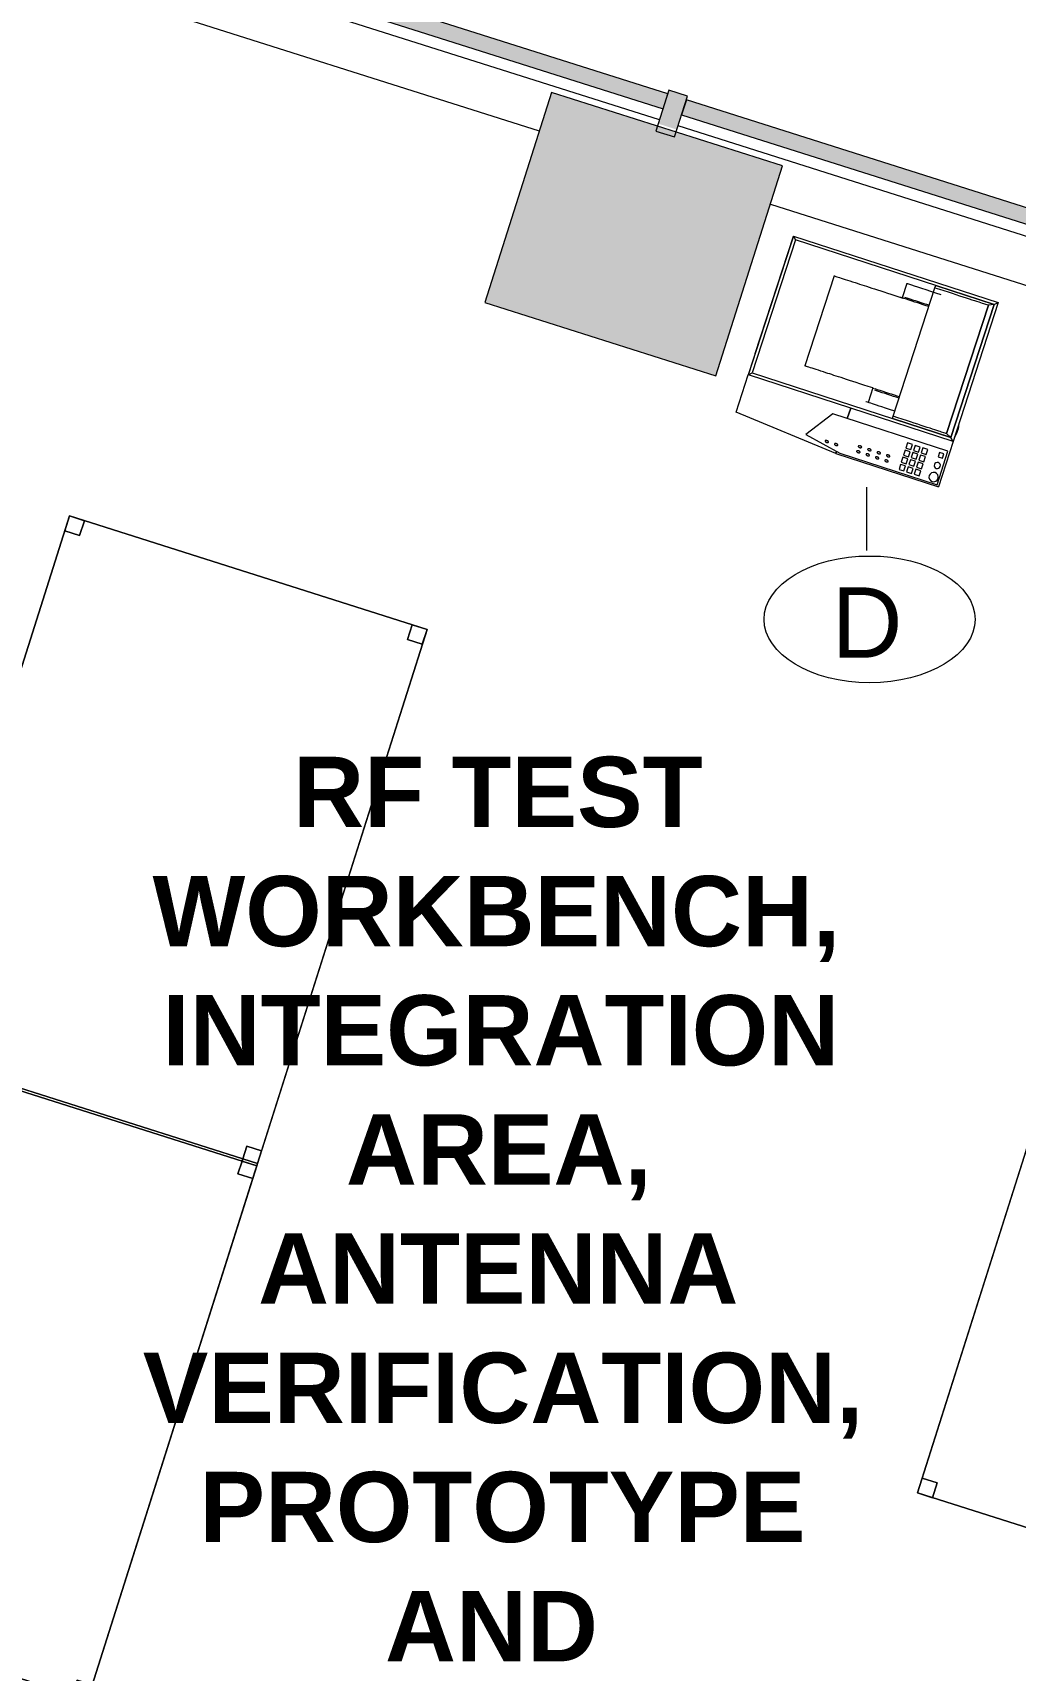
# Model space of a CAD drawing. Header units: inches. Extents: x 385 to 2249, y -1773 to -36.
# Drawn here: x 1233.6 to 1359.3, y -490 to -280.5 of the extents above; entities that cross this region are included whole.
import ezdxf

# ---------------------------------------------------------------- set-up
doc = ezdxf.new("R2010")
doc.units = ezdxf.units.IN
doc.header["$MEASUREMENT"] = 0
for name, color, linetype, lineweight in [('A-AREA-IDEN', 2, 'Continuous', 9), ('A-COLS', 52, 'Continuous', 13), ('A-GLAZ-CURT', 52, 'Continuous', 13), ('A-GLAZ-CWMG', 51, 'Continuous', 13), ('A-WALL', 113, 'Continuous', 13), ('I-FURN', 30, 'Continuous', 9), ('Q-SPCQ', 91, 'Continuous', 13), ('Q-SPCQ-IDEN', 132, 'Continuous', 9)]:
    doc.layers.add(name, color=color, linetype=linetype, lineweight=lineweight)
doc.styles.add('Arial', font='arial.ttf', dxfattribs={"height": 9})
doc.styles.add('Swis721 Lt BT_B', font='', dxfattribs={"height": 9})
doc.styles.get('Swis721 Lt BT_B').set_extended_font_data('Swis721 Lt BT', bold=True)

# ---------------------------------------------------------------- blocks, each defined once
blk = doc.blocks.new('System Panel - Glazed 2-5036446-Level 7 POWER _ SIGNAL')
at = {"layer": 'A-GLAZ-CURT', "lineweight": 9}
blk.add_hatch(color=7, dxfattribs=at).paths.add_polyline_path([(28.75, 0.25), (28.75, 2.25), (-28.75, 2.25), (-28.75, 0.25), (18.87, 0.25)], flags=0)
at = {"layer": 'A-GLAZ-CURT', "color": 8, "lineweight": 20}
for p, q in [((28.75, 2.25), (-28.75, 2.25)), ((-28.75, 2.25), (-28.75, 0.25)), ((28.75, 0.25), (28.75, 2.25)), ((-28.75, 0.25), (28.75, 0.25))]:
    blk.add_line(p, q, dxfattribs=at)
blk = doc.blocks.new('System Panel - Glazed 2-5026264-Level 7 POWER _ SIGNAL')
at = {"layer": 'A-GLAZ-CURT', "lineweight": 9}
blk.add_hatch(color=7, dxfattribs=at).paths.add_polyline_path([(28.75, 0.25), (28.75, 2.25), (-28.75, 2.25), (-28.75, 0.25), (22.85, 0.25)], flags=0)
at = {"layer": 'A-GLAZ-CURT', "color": 8, "lineweight": 20}
for p, q in [((28.75, 2.25), (-28.75, 2.25)), ((-28.75, 2.25), (-28.75, 0.25)), ((28.75, 0.25), (28.75, 2.25)), ((-28.75, 0.25), (28.75, 0.25))]:
    blk.add_line(p, q, dxfattribs=at)
blk = doc.blocks.new('Rectangular Mullion - 2_5_ x 5_ rectangular-5019623-Level 7 POWER _ SIGNAL')
at = {"layer": 'A-GLAZ-CWMG', "lineweight": 9}
blk.add_hatch(color=7, dxfattribs=at).paths.add_polyline_path([(0, 1.76), (0, -2.75), (-2.5, -2.75), (-2.5, 1.76), (-1.23, 1.76)], flags=0)
at = {"layer": 'A-GLAZ-CWMG', "color": 8, "lineweight": 20}
for p, q in [((-2.5, 2.75), (0, 2.75)), ((-2.5, -2.75), (-2.5, 2.75)), ((0, 2.75), (0, -2.75)), ((0, -2.75), (-2.5, -2.75))]:
    blk.add_line(p, q, dxfattribs=at)
blk = doc.blocks.new('Walls 68 - Walls 3-5097730-Level 7 POWER _ SIGNAL')
at = {"layer": 'A-WALL', "lineweight": 9}
for p, q in [((59.48, -2154.5), (59.48, -1942.61)), ((53.49, -2111.3), (53.49, -2168.8)), ((53.49, -2171.3), (53.49, -2228.8)), ((59.48, -2393.57), (59.48, -2185.52))]:
    blk.add_line(p, q, dxfattribs=at)
blk = doc.blocks.new('Rectangular Table - Rectangular Table-V65-Level 7 POWER _ SIGNAL')
at = {"layer": 'I-FURN'}
for p, q in [((-22, 12), (-24, 12)), ((-24, 12), (-24, 10)), ((-24, 10), (-24, 12)), ((-24, 12), (-22, 12)), ((24, 12), (-24, 12)), ((-24, 12), (-24, -12)), ((-24, -11.85), (-24, 12)), ((-24, 12), (23.95, 12)), ((-22, 10), (-22, 12)), ((-22, 12), (-22, 10)), ((22, 12), (22, 10)), ((23.95, 12), (22, 12)), ((22, 12), (23.95, 12)), ((22, 10), (22, 12)), ((24, 12), (23.95, 12)), ((23.95, 12), (24, 12)), ((23.95, 12), (24, 12)), ((24, 10), (24, 12)), ((24, 12), (24, 10)), ((24, -12), (24, 12)), ((24, 12), (24, -11.85)), ((-24, 10), (-22, 10)), ((-22, 10), (-24, 10)), ((22, 10), (23.95, 10)), ((23.95, 10), (22, 10)), ((23.95, 10), (24, 10)), ((24, 10), (23.95, 10)), ((-22, -10), (-24, -10)), ((-24, -10), (-24, -11.85)), ((-24, -11.85), (-24, -10)), ((-24, -10), (-22, -10)), ((-22, -11.85), (-22, -10)), ((-22, -10), (-22, -11.85)), ((23.95, -10), (22, -10)), ((22, -10), (22, -11.85)), ((22, -11.85), (22, -10)), ((22, -10), (23.95, -10)), ((24, -10), (23.95, -10)), ((23.95, -10), (24, -10)), ((24, -11.85), (24, -10)), ((24, -10), (24, -11.85)), ((-24, -11.85), (-24, -12)), ((-24, -12), (-24, -11.85)), ((-24, -12), (-24, -11.85)), ((-24, -12), (-22, -12)), ((-22.1, -12), (-24, -12)), ((-24, -12), (24, -12)), ((23.95, -12), (-24, -12)), ((-22, -12), (-22.1, -12)), ((-22, -12), (-22, -11.85)), ((-22, -11.85), (-22, -12)), ((22, -11.85), (22, -12)), ((22, -12), (22, -11.85)), ((22, -12), (23.95, -12)), ((23.95, -12), (22, -12)), ((23.95, -12), (24, -12)), ((24, -12), (23.95, -12)), ((24, -12), (23.95, -12)), ((24, -12), (24, -11.85)), ((24, -11.85), (24, -12)), ((24, -11.85), (24, -12))]:
    blk.add_line(p, q, dxfattribs=at)
blk = doc.blocks.new('Columns 66 - Columns 4-5528794-Level 7 POWER _ SIGNAL')
at = {"layer": 'A-COLS', "lineweight": 9}
blk.add_hatch(color=7, dxfattribs=at).paths.add_polyline_path([(1405.26, -851.96), (1413.97, -825.15), (1384.47, -815.56), (1375.76, -842.37), (1401.16, -850.63)], flags=0)
at = {"layer": 'A-COLS', "color": 8, "lineweight": 20}
for p, q in [((1384.47, -815.56), (1375.76, -842.37)), ((1413.97, -825.15), (1384.47, -815.56)), ((1405.26, -851.96), (1413.97, -825.15)), ((1375.76, -842.37), (1405.26, -851.96))]:
    blk.add_line(p, q, dxfattribs=at)
blk = doc.blocks.new('Rectangular Table - Rectangular Table-5809075-Level 7 POWER _ SIGNAL')
at = {"layer": 'I-FURN'}
for p, q in [((-34, 24), (-36, 24)), ((-36, 24), (-36, 22)), ((-36, 22), (-36, 24)), ((-36, 24), (-34, 24)), ((36, 24), (-36, 24)), ((-36, 24), (-36, -24)), ((-36, -24), (-36, 24)), ((-36, 24), (35.7, 24)), ((-34, 22), (-34, 24)), ((-34, 24), (-34, 22)), ((34, 24), (34, 22)), ((35.7, 24), (34, 24)), ((34, 24), (35.7, 24)), ((34, 22), (34, 24)), ((36, 24), (35.7, 24)), ((35.7, 24), (36, 24)), ((35.7, 24), (36, 24)), ((36, 22), (36, 24)), ((36, 24), (36, 22)), ((36, -24), (36, 24)), ((36, 24), (36, -24)), ((-36, 22), (-34, 22)), ((-34, 22), (-36, 22)), ((34, 22), (35.7, 22)), ((35.7, 22), (34, 22)), ((35.7, 22), (36, 22)), ((36, 22), (35.7, 22)), ((-34, -22), (-36, -22)), ((-36, -22), (-36, -24)), ((-36, -24), (-36, -22)), ((-36, -22), (-34, -22)), ((-34, -24), (-34, -22)), ((-34, -22), (-34, -24)), ((35.7, -22), (34, -22)), ((34, -22), (34, -24)), ((34, -24), (34, -22)), ((34, -22), (35.7, -22)), ((36, -22), (35.7, -22)), ((35.7, -22), (36, -22)), ((36, -24), (36, -22)), ((36, -22), (36, -24)), ((-36, -24), (-34, -24)), ((-34, -24), (-36, -24)), ((-36, -24), (36, -24)), ((35.7, -24), (-36, -24)), ((34, -24), (35.7, -24)), ((35.7, -24), (34, -24)), ((35.7, -24), (36, -24)), ((36, -24), (35.7, -24)), ((36, -24), (35.7, -24))]:
    blk.add_line(p, q, dxfattribs=at)
blk = doc.blocks.new('Rectangular Table - Rectangular Table-5809074-Level 7 POWER _ SIGNAL')
at = {"layer": 'I-FURN'}
for p, q in [((-34, 24), (-36, 24)), ((-36, 24), (-36, 22)), ((-36, 22), (-36, 24)), ((-36, 24), (-34, 24)), ((36, 24), (-36, 24)), ((-36, 24), (-36, -24)), ((-36, -24), (-36, 24)), ((-36, 24), (35.7, 24)), ((-34, 22), (-34, 24)), ((-34, 24), (-34, 22)), ((34, 24), (34, 22)), ((35.7, 24), (34, 24)), ((34, 24), (35.7, 24)), ((34, 22), (34, 24)), ((36, 24), (35.7, 24)), ((35.7, 24), (36, 24)), ((35.7, 24), (36, 24)), ((36, 22), (36, 24)), ((36, 24), (36, 22)), ((36, -24), (36, 24)), ((36, 24), (36, -24)), ((-36, 22), (-34, 22)), ((-34, 22), (-36, 22)), ((34, 22), (35.7, 22)), ((35.7, 22), (34, 22)), ((35.7, 22), (36, 22)), ((36, 22), (35.7, 22)), ((-34, -22), (-36, -22)), ((-36, -22), (-36, -24)), ((-36, -24), (-36, -22)), ((-36, -22), (-34, -22)), ((-34, -24), (-34, -22)), ((-34, -22), (-34, -24)), ((35.7, -22), (34, -22)), ((34, -22), (34, -24)), ((34, -24), (34, -22)), ((34, -22), (35.7, -22)), ((36, -22), (35.7, -22)), ((35.7, -22), (36, -22)), ((36, -24), (36, -22)), ((36, -22), (36, -24)), ((-36, -24), (-34, -24)), ((-34, -24), (-36, -24)), ((-36, -24), (36, -24)), ((35.7, -24), (-36, -24)), ((34, -24), (35.7, -24)), ((35.7, -24), (34, -24)), ((35.7, -24), (36, -24)), ((36, -24), (35.7, -24)), ((36, -24), (35.7, -24))]:
    blk.add_line(p, q, dxfattribs=at)
blk = doc.blocks.new('A-Printer - Printer-4745960-Level 7 POWER _ SIGNAL')
at = {"layer": 'Q-SPCQ', "lineweight": 9}
for p, q in [((-13.86, 11.81), (-13.86, 10.83)), ((-13.86, -3.98), (-13.86, 11.81)), ((-13.86, 10.83), (-13.86, -6.87)), ((-13.83, 11.81), (13.7, 11.81)), ((-13.83, 11.81), (-13.46, 11.42)), ((-13.83, -6.87), (-13.83, 11.81)), ((13.28, 11.42), (-13.46, 11.42)), ((-13.46, 11.42), (-13.46, -6.48)), ((1.82, 10.53), (1.82, 8.58)), ((5.41, 11.12), (5.41, 11.42)), ((5.41, 11.42), (13.28, 11.42)), ((5.41, -6.18), (5.41, 11.12)), ((13.28, 11.42), (12.6, 11.12)), ((12.6, 11.12), (12.6, -6.18)), ((12.6, -6.18), (12.6, 11.12)), ((13.28, 11.42), (13.7, 11.81)), ((13.28, 11.42), (13.28, -6.48)), ((13.28, -6.48), (13.28, 11.42)), ((13.7, 11.81), (13.7, -6.87)), ((-7.33, 8.58), (-7.33, -3.54)), ((2.39, 8.58), (2.06, 8.58)), ((2.08, 8.77), (2.39, 8.77)), ((2.39, 8.58), (2.39, 8.77)), ((-13.86, -3.98), (-13.86, -6.87)), ((1.82, -3.54), (1.82, -5.49)), ((2.1, -3.54), (2.39, -3.54)), ((2.39, -3.74), (2.15, -3.74)), ((2.39, -3.54), (2.39, -3.74)), ((5.41, -6.48), (5.41, -6.18)), ((13.28, -6.48), (12.6, -6.18)), ((-13.86, -11.89), (-13.86, -6.87)), ((-13.83, -6.87), (-13.46, -6.48)), ((13.7, -6.87), (-13.83, -6.87)), ((-13.46, -6.48), (13.28, -6.48)), ((-2.05, -8.27), (-4.5, -11.87)), ((13.46, -8.27), (-2.05, -8.27)), ((-0.08, -6.87), (-0.08, -8.27)), ((-0.08, -8.27), (-0.08, -6.87)), ((13.28, -6.48), (5.41, -6.48)), ((13.7, -6.87), (13.28, -6.48)), ((13.46, -12.78), (13.46, -8.27)), ((13.7, -6.87), (13.7, -12.97)), ((8.89, -8.86), (8.22, -8.86)), ((8.22, -8.86), (8.22, -9.54)), ((8.22, -9.54), (8.89, -9.54)), ((8.89, -9.82), (8.22, -9.82)), ((8.22, -9.82), (8.22, -10.5)), ((8.89, -9.54), (8.89, -8.86)), ((8.89, -10.5), (8.89, -9.82)), ((9.91, -8.86), (9.23, -8.86)), ((9.23, -8.86), (9.23, -9.54)), ((9.23, -9.54), (9.91, -9.54)), ((9.91, -9.82), (9.23, -9.82)), ((9.23, -9.82), (9.23, -10.5)), ((9.91, -9.54), (9.91, -8.86)), ((9.91, -10.5), (9.91, -9.82)), ((10.93, -8.86), (10.25, -8.86)), ((10.25, -8.86), (10.25, -9.54)), ((10.25, -9.54), (10.93, -9.54)), ((10.93, -9.82), (10.25, -9.82)), ((10.25, -9.82), (10.25, -10.5)), ((10.93, -9.54), (10.93, -8.86)), ((10.93, -10.5), (10.93, -9.82)), ((13.06, -8.74), (12.47, -8.74)), ((12.47, -8.74), (12.47, -9.33)), ((12.47, -9.33), (13.06, -9.33)), ((13.06, -9.33), (13.06, -8.74)), ((-0.08, -12.97), (-13.86, -11.89)), ((-4.5, -11.87), (0.4, -12.78)), ((8.22, -10.5), (8.89, -10.5)), ((8.89, -10.78), (8.22, -10.78)), ((8.22, -10.78), (8.22, -11.45)), ((8.22, -11.45), (8.89, -11.45)), ((8.89, -11.74), (8.22, -11.74)), ((8.22, -11.74), (8.22, -12.41)), ((8.22, -12.41), (8.89, -12.41)), ((8.89, -11.45), (8.89, -10.78)), ((8.89, -12.41), (8.89, -11.74)), ((9.23, -10.5), (9.91, -10.5)), ((9.91, -10.78), (9.23, -10.78)), ((9.23, -10.78), (9.23, -11.45)), ((9.23, -11.45), (9.91, -11.45)), ((9.91, -11.74), (9.23, -11.74)), ((9.23, -11.74), (9.23, -12.41)), ((9.23, -12.41), (9.91, -12.41)), ((9.91, -11.45), (9.91, -10.78)), ((9.91, -12.41), (9.91, -11.74)), ((10.25, -10.5), (10.93, -10.5)), ((10.93, -10.78), (10.25, -10.78)), ((10.25, -10.78), (10.25, -11.45)), ((10.25, -11.45), (10.93, -11.45)), ((10.93, -11.74), (10.25, -11.74)), ((10.25, -11.74), (10.25, -12.41)), ((10.25, -12.41), (10.93, -12.41)), ((10.93, -11.45), (10.93, -10.78)), ((10.93, -12.41), (10.93, -11.74)), ((-0.08, -12.69), (-0.08, -12.97)), ((-0.08, -12.97), (-0.08, -12.69)), ((-0.08, -12.97), (13.7, -12.97)), ((0.4, -12.78), (13.46, -12.78))]:
    blk.add_line(p, q, dxfattribs=at)
at = {"layer": 'Q-SPCQ', "lineweight": 9, "flags": 128}
for points in [[(-1.44, -11.88), (-1.45, -11.85), (-1.46, -11.83), (-1.48, -11.82), (-1.5, -11.8), (-1.53, -11.78), (-1.57, -11.77), (-1.61, -11.77), (-1.65, -11.76), (-1.69, -11.76), (-1.74, -11.77), (-1.78, -11.77), (-1.81, -11.78), (-1.84, -11.8), (-1.87, -11.82), (-1.89, -11.83), (-1.9, -11.85), (-1.9, -11.88)], [(-1.9, -11.88), (-1.9, -11.9), (-1.89, -11.92), (-1.87, -11.94), (-1.84, -11.95), (-1.81, -11.97), (-1.78, -11.98), (-1.74, -11.99), (-1.69, -11.99), (-1.65, -11.99), (-1.61, -11.99), (-1.57, -11.98), (-1.53, -11.97), (-1.5, -11.95), (-1.48, -11.94), (-1.46, -11.92), (-1.45, -11.9), (-1.44, -11.88)], [(-0.18, -11.88), (-0.18, -11.85), (-0.2, -11.83), (-0.21, -11.82), (-0.24, -11.8), (-0.27, -11.78), (-0.31, -11.77), (-0.35, -11.77), (-0.39, -11.76), (-0.43, -11.76), (-0.47, -11.77), (-0.51, -11.77), (-0.55, -11.78), (-0.58, -11.8), (-0.61, -11.82), (-0.62, -11.83), (-0.64, -11.85), (-0.64, -11.88)], [(-0.64, -11.88), (-0.64, -11.9), (-0.62, -11.92), (-0.61, -11.94), (-0.58, -11.95), (-0.55, -11.97), (-0.51, -11.98), (-0.47, -11.99), (-0.43, -11.99), (-0.39, -11.99), (-0.35, -11.99), (-0.31, -11.98), (-0.27, -11.97), (-0.24, -11.95), (-0.21, -11.94), (-0.2, -11.92), (-0.18, -11.9), (-0.18, -11.88)], [(2.8, -11.2), (2.8, -11.18), (2.79, -11.16), (2.77, -11.14), (2.74, -11.12), (2.71, -11.11), (2.68, -11.09), (2.64, -11.09), (2.6, -11.08), (2.55, -11.08), (2.51, -11.09), (2.47, -11.09), (2.44, -11.11), (2.41, -11.12), (2.38, -11.14), (2.36, -11.16), (2.35, -11.18), (2.35, -11.2)], [(2.35, -11.2), (2.35, -11.22), (2.36, -11.24), (2.38, -11.26), (2.41, -11.27), (2.44, -11.29), (2.47, -11.3), (2.51, -11.31), (2.55, -11.31), (2.6, -11.31), (2.64, -11.31), (2.68, -11.3), (2.71, -11.29), (2.74, -11.27), (2.77, -11.26), (2.79, -11.24), (2.8, -11.22), (2.8, -11.2)], [(2.8, -11.88), (2.8, -11.85), (2.79, -11.83), (2.77, -11.82), (2.74, -11.8), (2.71, -11.78), (2.68, -11.77), (2.64, -11.77), (2.6, -11.76), (2.55, -11.76), (2.51, -11.77), (2.47, -11.77), (2.44, -11.78), (2.41, -11.8), (2.38, -11.82), (2.36, -11.83), (2.35, -11.85), (2.35, -11.88)], [(2.35, -11.88), (2.35, -11.9), (2.36, -11.92), (2.38, -11.94), (2.41, -11.95), (2.44, -11.97), (2.47, -11.98), (2.51, -11.99), (2.55, -11.99), (2.6, -11.99), (2.64, -11.99), (2.68, -11.98), (2.71, -11.97), (2.74, -11.95), (2.77, -11.94), (2.79, -11.92), (2.8, -11.9), (2.8, -11.88)], [(4.07, -11.2), (4.06, -11.18), (4.05, -11.16), (4.03, -11.14), (4.01, -11.12), (3.98, -11.11), (3.94, -11.09), (3.9, -11.09), (3.86, -11.08), (3.82, -11.08), (3.77, -11.09), (3.74, -11.09), (3.7, -11.11), (3.67, -11.12), (3.64, -11.14), (3.62, -11.16), (3.61, -11.18), (3.61, -11.2)], [(3.61, -11.2), (3.61, -11.22), (3.62, -11.24), (3.64, -11.26), (3.67, -11.27), (3.7, -11.29), (3.74, -11.3), (3.77, -11.31), (3.82, -11.31), (3.86, -11.31), (3.9, -11.31), (3.94, -11.3), (3.98, -11.29), (4.01, -11.27), (4.03, -11.26), (4.05, -11.24), (4.06, -11.22), (4.07, -11.2)], [(4.07, -11.88), (4.06, -11.85), (4.05, -11.83), (4.03, -11.82), (4.01, -11.8), (3.98, -11.78), (3.94, -11.77), (3.9, -11.77), (3.86, -11.76), (3.82, -11.76), (3.77, -11.77), (3.74, -11.77), (3.7, -11.78), (3.67, -11.8), (3.64, -11.82), (3.62, -11.83), (3.61, -11.85), (3.61, -11.88)], [(3.61, -11.88), (3.61, -11.9), (3.62, -11.92), (3.64, -11.94), (3.67, -11.95), (3.7, -11.97), (3.74, -11.98), (3.77, -11.99), (3.82, -11.99), (3.86, -11.99), (3.9, -11.99), (3.94, -11.98), (3.98, -11.97), (4.01, -11.95), (4.03, -11.94), (4.05, -11.92), (4.06, -11.9), (4.07, -11.88)], [(5.33, -11.2), (5.33, -11.18), (5.31, -11.16), (5.3, -11.14), (5.27, -11.12), (5.24, -11.11), (5.2, -11.09), (5.16, -11.09), (5.12, -11.08), (5.08, -11.08), (5.04, -11.09), (5, -11.09), (4.96, -11.11), (4.93, -11.12), (4.91, -11.14), (4.89, -11.16), (4.87, -11.18), (4.87, -11.2)], [(4.87, -11.2), (4.87, -11.22), (4.89, -11.24), (4.91, -11.26), (4.93, -11.27), (4.96, -11.29), (5, -11.3), (5.04, -11.31), (5.08, -11.31), (5.12, -11.31), (5.16, -11.31), (5.2, -11.3), (5.24, -11.29), (5.27, -11.27), (5.3, -11.26), (5.31, -11.24), (5.33, -11.22), (5.33, -11.2)], [(5.33, -11.88), (5.33, -11.85), (5.31, -11.83), (5.3, -11.82), (5.27, -11.8), (5.24, -11.78), (5.2, -11.77), (5.16, -11.77), (5.12, -11.76), (5.08, -11.76), (5.04, -11.77), (5, -11.77), (4.96, -11.78), (4.93, -11.8), (4.91, -11.82), (4.89, -11.83), (4.87, -11.85), (4.87, -11.88)], [(4.87, -11.88), (4.87, -11.9), (4.89, -11.92), (4.91, -11.94), (4.93, -11.95), (4.96, -11.97), (5, -11.98), (5.04, -11.99), (5.08, -11.99), (5.12, -11.99), (5.16, -11.99), (5.2, -11.98), (5.24, -11.97), (5.27, -11.95), (5.3, -11.94), (5.31, -11.92), (5.33, -11.9), (5.33, -11.88)], [(6.59, -11.2), (6.59, -11.18), (6.58, -11.16), (6.56, -11.14), (6.53, -11.12), (6.5, -11.11), (6.47, -11.09), (6.43, -11.09), (6.38, -11.08), (6.34, -11.08), (6.3, -11.09), (6.26, -11.09), (6.22, -11.11), (6.19, -11.12), (6.17, -11.14), (6.15, -11.16), (6.14, -11.18), (6.13, -11.2)], [(6.13, -11.2), (6.14, -11.22), (6.15, -11.24), (6.17, -11.26), (6.19, -11.27), (6.22, -11.29), (6.26, -11.3), (6.3, -11.31), (6.34, -11.31), (6.38, -11.31), (6.43, -11.31), (6.47, -11.3), (6.5, -11.29), (6.53, -11.27), (6.56, -11.26), (6.58, -11.24), (6.59, -11.22), (6.59, -11.2)], [(6.59, -11.88), (6.59, -11.85), (6.58, -11.83), (6.56, -11.82), (6.53, -11.8), (6.5, -11.78), (6.47, -11.77), (6.43, -11.77), (6.38, -11.76), (6.34, -11.76), (6.3, -11.77), (6.26, -11.77), (6.22, -11.78), (6.19, -11.8), (6.17, -11.82), (6.15, -11.83), (6.14, -11.85), (6.13, -11.88)], [(6.13, -11.88), (6.14, -11.9), (6.15, -11.92), (6.17, -11.94), (6.19, -11.95), (6.22, -11.97), (6.26, -11.98), (6.3, -11.99), (6.34, -11.99), (6.38, -11.99), (6.43, -11.99), (6.47, -11.98), (6.5, -11.97), (6.53, -11.95), (6.56, -11.94), (6.58, -11.92), (6.59, -11.9), (6.59, -11.88)]]:
    blk.add_lwpolyline(points, dxfattribs=at)
at = {"layer": 'Q-SPCQ', "lineweight": 9}
for centre, radius, start, end in [((12.72, -10.42), 0.394, 90, 270), ((12.72, -10.42), 0.394, 270, 90), ((12.73, -11.98), 0.596, 90, 270), ((12.73, -11.98), 0.596, 270, 90)]:
    blk.add_arc(centre, radius, start, end, dxfattribs=at)
for points, knots in [([(1.82, 10.53), (1.84, 10.53), (1.95, 10.53), (4.45, 10.53), (6.38, 10.53)], [0.1985022, 0.1985022, 0.1985022, 0.1985022, 0.2811746, 0.4470873, 0.4470873, 0.4470873, 0.4470873]), ([(5.41, 11.12), (8.76, 11.12), (12.36, 11.12), (12.46, 11.12), (12.6, 11.12)], [-0.3054153, -0.3054153, -0.3054153, -0.3054153, -0.1099962, 0, 0, 0, 0]), ([(-7.33, 8.58), (-7.33, 8.58), (-7.32, 8.58), (-7.23, 8.58), (-6.78, 8.58), (-4.28, 8.58), (-1.15, 8.58), (1.93, 8.58)], [-0.5869714, -0.5869714, -0.5869714, -0.5869714, -0.5812053, -0.5538639, -0.4560331, -0.284772, -0.0305967, -0.0305967, -0.0305967, -0.0305967]), ([(1.81, -3.54), (-1.6, -3.54), (-4.14, -3.54), (-6.78, -3.54), (-7.25, -3.54), (-7.31, -3.54), (-7.34, -3.54), (-7.34, -3.54)], [0.0302264, 0.0302264, 0.0302264, 0.0302264, 0.284772, 0.4560331, 0.5538639, 0.5812053, 0.5869714, 0.5869714, 0.5869714, 0.5869714]), ([(5.4, -5.49), (3.4, -5.49), (2.54, -5.49), (1.51, -5.49), (1.49, -5.49)], [0.0822518, 0.0822518, 0.0822518, 0.0822518, 0.2481645, 0.3308369, 0.3308369, 0.3308369, 0.3308369]), ([(12.6, -6.18), (12.46, -6.18), (12.36, -6.18), (8.76, -6.18), (5.41, -6.18)], [0, 0, 0, 0, 0.1099962, 0.3054153, 0.3054153, 0.3054153, 0.3054153])]:
    blk.add_open_spline(points, degree=3, knots=knots, dxfattribs=at)
for points in [[(2.06, 8.58), (1.92, 8.58), (1.68, 8.58), (1.62, 8.58)], [(2.39, 8.77), (3.41, 8.77), (4.42, 8.77), (5.41, 8.77)], [(5.41, 8.58), (4.42, 8.58), (3.41, 8.58), (2.39, 8.58)], [(1.82, -3.54), (1.84, -3.54), (1.8, -3.54), (1.99, -3.54)], [(2.39, -3.54), (3.41, -3.54), (4.42, -3.54), (5.41, -3.54)], [(5.41, -3.74), (4.42, -3.74), (3.41, -3.74), (2.39, -3.74)], [(13.71, -6.34), (13.89, -5.62), (13.87, -5), (13.71, -4.45)]]:
    blk.add_open_spline(points, degree=3, dxfattribs=at)
blk = doc.blocks.new('Appliance_Specialty Equipment Tag - Standard-3515593-Level 7 POWER _ SIGNAL')
at = {"layer": 'Q-SPCQ-IDEN'}
blk.add_ellipse((-0.0499, 0.0037), major_axis=(-0.1406, 0), ratio=0.600473, dxfattribs=at)

msp = doc.modelspace()

# ---------------------------------------------------------------- linework, layer by layer
at = {"layer": 'Q-SPCQ-IDEN'}
msp.add_line((1340.25, -338.63), (1340.25, -346.75), dxfattribs=at)

# ---------------------------------------------------------------- block references
at = {"layer": 'A-COLS', "lineweight": 9, "rotation": 0.3967009999964257}
msp.add_blockref('Columns 66 - Columns 4-5528794-Level 7 POWER _ SIGNAL', (-90.12, 517.83), dxfattribs=at)
at = {"layer": 'A-GLAZ-CURT', "lineweight": 9, "rotation": 342.396186574362}
for name, p in [('System Panel - Glazed 2-5026264-Level 7 POWER _ SIGNAL', (1286.75, -281.76)), ('System Panel - Glazed 2-5036446-Level 7 POWER _ SIGNAL', (1343.94, -299.91))]:
    msp.add_blockref(name, p, dxfattribs=at)
at = {"layer": 'A-GLAZ-CWMG', "lineweight": 9, "extrusion": (0, 0, -1), "rotation": 197.603813425638}
msp.add_blockref('Rectangular Mullion - 2_5_ x 5_ rectangular-5019623-Level 7 POWER _ SIGNAL', (-1316.53, -291.21), dxfattribs=at)
at = {"layer": 'A-WALL', "lineweight": 9, "rotation": 252.3961828634399}
msp.add_blockref('Walls 68 - Walls 3-5097730-Level 7 POWER _ SIGNAL', (3399.56, -897.34), dxfattribs=at)
at = {"layer": 'I-FURN'}
for name, p, rotation in [('Rectangular Table - Rectangular Table-5809075-Level 7 POWER _ SIGNAL', (1250.27, -383.9), 252.3961865743624), ('Rectangular Table - Rectangular Table-5809074-Level 7 POWER _ SIGNAL', (1228.59, -452.25), 72.39618657436195), ('Rectangular Table - Rectangular Table-V65-Level 7 POWER _ SIGNAL', (1365.48, -448.1), 72.39618657436164)]:
    msp.add_blockref(name, p, dxfattribs=dict(at, rotation=rotation))
at = {"layer": 'Q-SPCQ', "lineweight": 9, "rotation": 342}
msp.add_blockref('A-Printer - Printer-4745960-Level 7 POWER _ SIGNAL', (1340.44, -322.02), dxfattribs=at)
at = {"layer": 'Q-SPCQ-IDEN', "xscale": 95.99999999999994, "yscale": 95.99999999999994, "zscale": 95.99999999999994}
msp.add_blockref('Appliance_Specialty Equipment Tag - Standard-3515593-Level 7 POWER _ SIGNAL', (1345.45, -355.91), dxfattribs=at)

# ---------------------------------------------------------------- texts
at = {"layer": 'A-AREA-IDEN', "char_height": 9, "attachment_point": 1, "style": 'Swis721 Lt BT_B'}
for s, insert, width in [('RF TEST', (1266.91, -373.14), 60.297), ('WORKBENCH,', (1248.91, -388.39), 104.232), ('INTEGRATION', (1250.16, -403.64), 100.899), ('AREA,', (1273.66, -418.89), 43.935), ('ANTENNA', (1262.41, -434.14), 71.205), ('VERIFICATION,', (1247.66, -449.39), 106.959), ('PROTOTYPE', (1254.91, -464.64), 89.688), ('AND', (1278.66, -479.89), 32.118)]:
    msp.add_mtext(s, dxfattribs=dict(at, insert=insert, width=width))
at = {"layer": 'Q-SPCQ-IDEN', "insert": (1335.79, -351.46), "char_height": 9, "width": 11.211, "attachment_point": 1, "style": 'Arial'}
msp.add_mtext('D', dxfattribs=at)

doc.saveas('drawing.dxf')
